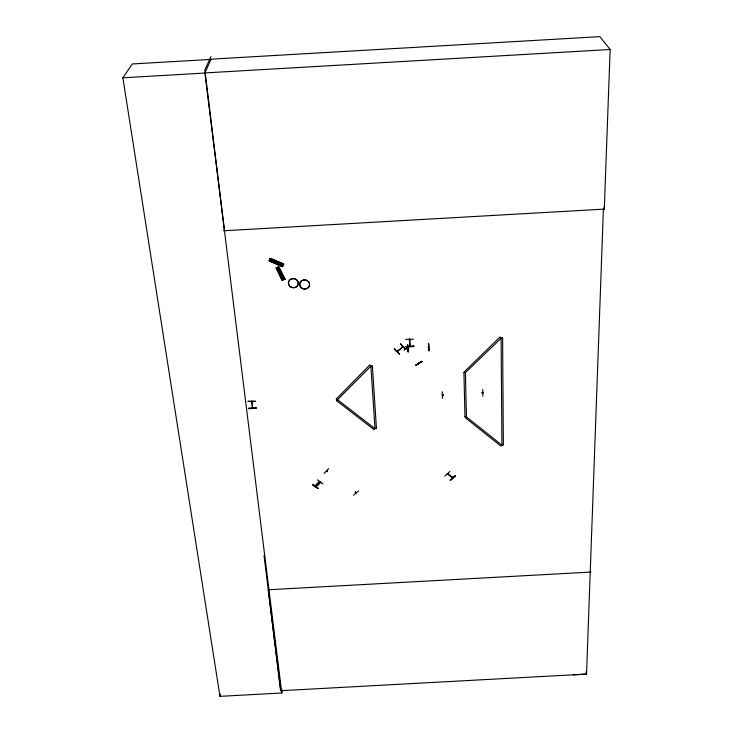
<?xml version="1.0" encoding="UTF-8"?>
<svg xmlns="http://www.w3.org/2000/svg" width="733" height="733" viewBox="0 0 733 733"><rect width="100%" height="100%" fill="white"/><g stroke="black" fill="none" stroke-linecap="round" stroke-linejoin="round"><path stroke-width="1.1" d="M355.606 492.045L355.34 492.686L355.331 492.21M355.368 492.658L355.505 492.045M355.789 492.961L355.331 492.594M355.981 492.319L356.046 492.842L355.505 492.439M353.636 495.224L358.648 490.817M326.423 471.301L327.202 471.594L326.771 470.797M327.147 471.53L326.432 470.925M376.45 428.301L375.012 428.695L336.264 398.715M375.003 428.384L374.041 429.639L336.42 400.539M604.294 209.217L610.14 49.496L599.86 36.65L211.086 59.162L204.837 73.053L122.86 77.79L219.973 696.35L281.784 692.997L282.049 689.606M327.202 471.594L327.147 471.081M248.753 408.4L256.312 407.814M323.006 483.917L317.462 479.868M318.287 488.361C311.58 486.016 309.656 480.756 318.214 488.572M315.199 486.116L319.927 481.499L315.153 486.226M315.831 486.575L320.55 481.957L315.868 486.611M452.453 477.998L447.277 473.591M448.092 474.26L447.982 473.747M452.032 477.247L452.087 477.714L452.316 477.082M447.496 473.802L452.737 477.495M251.996 402.133L251.941 401.18M252.271 407.566L252.638 408.144L252.564 407.475M281.527 272.502L279.108 273.482M280.327 270.202L277.917 271.118M219.973 696.35L220.303 694.087M280.895 271.247L278.476 272.227M279.694 268.956L277.285 269.863M279.282 268.04L276.863 269.029M285.018 279.181L278.65 266.785M256.312 407.759L256.321 408.327L248.78 408.702L248.771 408.199M284.835 279.172L282.214 280.308L276.231 267.774M276.46 261.021L275.406 263.284M255.533 401.354L247.928 401.363L255.533 401.263M252.427 407.731L251.676 401.198M252.757 407.64L251.886 401.537M275.104 260.435L274.05 262.707M252.335 408.07L252.354 407.136L252.647 407.539M273.895 259.922L272.841 262.185M251.666 401.794L251.969 402.27L252.051 401.776M272.529 259.335L271.476 261.608M271.622 258.941L270.569 261.214M409.811 340.075L409.72 339.067M409.747 339.397L410.086 346.361L409.756 345.344M406.998 348.129L407.227 348.798L407.447 348.23M418.461 363.192L418.882 362.899M407.969 348.331L408.4 348.587L407.942 348.001M428.301 347.149L428.649 347.167M282.489 266.702L283.726 264.091L270.257 258.364L269.084 260.957L282.489 266.693M269.286 260.508L282.856 265.923L269.185 260.71L282.562 266.5L269.313 260.462M283.433 264.686L270.111 258.776M283.634 264.246L270.248 258.447M408.098 351.886L407.777 344.812M317.462 484.275L318.012 484.595M318.342 484.275L317.728 483.817M394.519 348.752L394.207 349.201L399.512 354.14M394.473 348.954L399.595 354.094M269.368 260.316L282.773 266.061M318.241 488.545L312.707 484.486M210.957 56.523L204.855 69.947L224.472 230.739M397.607 350.686L397.717 350.814M397.304 351.235L402.463 347.094M281.225 265.859L282.287 263.596M270.147 258.685L283.698 264.155M317.398 484.137L317.957 484.55M442.998 394.684L443.053 395.408L442.311 394.794M122.86 77.79L132.297 63.963L210.976 59.4M442.201 391.752L442.42 398.367M407.007 348.569L407.218 347.992M418.891 363.284L418.735 362.707M397.039 351.354L397.707 351.226M402.225 347.268L402.664 346.874M402.784 346.471L402.921 347.13L402.967 346.645M482.763 392.531L482.809 393.145L482.149 392.879M402.921 347.13L397.213 351.565L397.02 350.951M336.255 399.018L369.771 364.997M336.41 400.841L370.898 366.17L372.382 365.794M319.652 481.444L314.924 486.061M320.843 482.323L316.106 486.923M328.631 468.662L324.05 473.472M502.609 337.831L503.36 445.096L501.931 445.178L500.923 446.104L465.437 417.828L466.445 416.875L465.409 372.639L464.337 371.768L500.034 337.015M463.879 372.428L465.409 372.639L501.17 338.197L502.673 338.115M444.858 476.138L449.87 471.484M450.483 480.463L455.486 475.836L450.199 480.271L455.175 475.424M400.685 344.043L405.752 349.22L400.676 344.034M282.278 280.29L276.213 267.838L282.232 280.308M276.827 267.673L283.066 279.96M284.166 279.53L277.999 267.206M278.338 267.069L284.835 279.218M285 279.2L278.641 266.858L284.642 279.337M410.223 346.214L403.92 350.209M418.928 363.275L418.378 362.927M421.054 361.827L415.602 365.391L421.942 361.222M415.62 365.382L421.988 361.433M415.721 365.538L422.071 361.534M282.535 280.18L276.213 267.838L278.641 266.894M276.515 267.792L282.7 280.116M409.481 339.416L409.811 346.379L409.701 345.903M397.744 351.18L396.956 351.098M408.336 348.596L408.29 347.909M317.783 483.862L318.278 484.137M281.793 278.906L284.202 277.926M418.616 363.449L418.424 362.853M326.945 471.722L326.478 471.346M604.129 206.853L604.294 209.116L603.396 209.171L586.537 674.085L573.224 674.882M610.14 49.496L204.883 72.933L281.784 692.997M223.583 230.785L604.294 209.116M413.494 339.187L405.725 339.406M413.797 345.958L413.833 346.535L406.1 346.911L406.073 346.397M464.942 416.656L466.445 416.875L501.931 445.178L501.106 337.922M591 572.052L268.269 589.772L280.583 690.715M482.067 392.915L482.836 392.879M482.002 392.567L482.68 393.19L482.607 392.467M442.365 395.371L443.126 395.334M482.864 396.315L482.763 389.461M248.734 408.336L256.293 408.024M428.75 350.557L428.503 343.63M408.134 351.913L407.621 344.968L408.089 351.739M442.466 395.389L442.466 394.711M407.979 348.569L408.024 347.918M369.78 365.291L370.898 366.17L375.012 428.695M500.098 337.299L501.17 338.197M428.264 347.433L428.255 346.782M452.032 477.669L452.206 477.082M586.006 671.886L586.537 674.085L280.831 690.706L264.027 555.687M443.163 394.849L443.208 395.325M452.682 477.357L452.609 478.035L452.426 477.595M428.53 343.649L428.778 350.75M409.866 340.02L409.784 340.176M410.022 345.325L410.059 346.031M409.454 339.086L409.518 340.185M405.413 349.284L400.392 344.098M402.234 346.865L402.335 347.497M402.206 346.837L402.16 347.314M372.391 366.088L376.46 428.613M428.723 343.786L428.97 350.722M463.925 372.721L464.988 416.958M413.815 346.15L406.091 346.654L413.815 346.15M301.428 287.95A4.966 4.563 8.1 0 0 309.509 285.449A4.966 4.563 8.1 0 0 302.949 280.198A4.966 4.563 8.1 0 0 301.428 287.95M301.446 287.812A4.957 4.554 8.1 0 0 309.509 285.32A4.957 4.554 8.1 0 0 302.967 280.07A4.957 4.554 8.1 0 0 301.446 287.812M290.186 286.649A4.975 4.563 9.6 0 0 298.258 284.147A4.975 4.563 9.6 0 0 291.67 278.879A4.975 4.563 9.6 0 0 290.186 286.649M290.204 286.502A4.966 4.554 9.6 0 0 298.267 284.01A4.966 4.554 9.6 0 0 291.688 278.76A4.966 4.554 9.6 0 0 290.204 286.502"/></g></svg>
